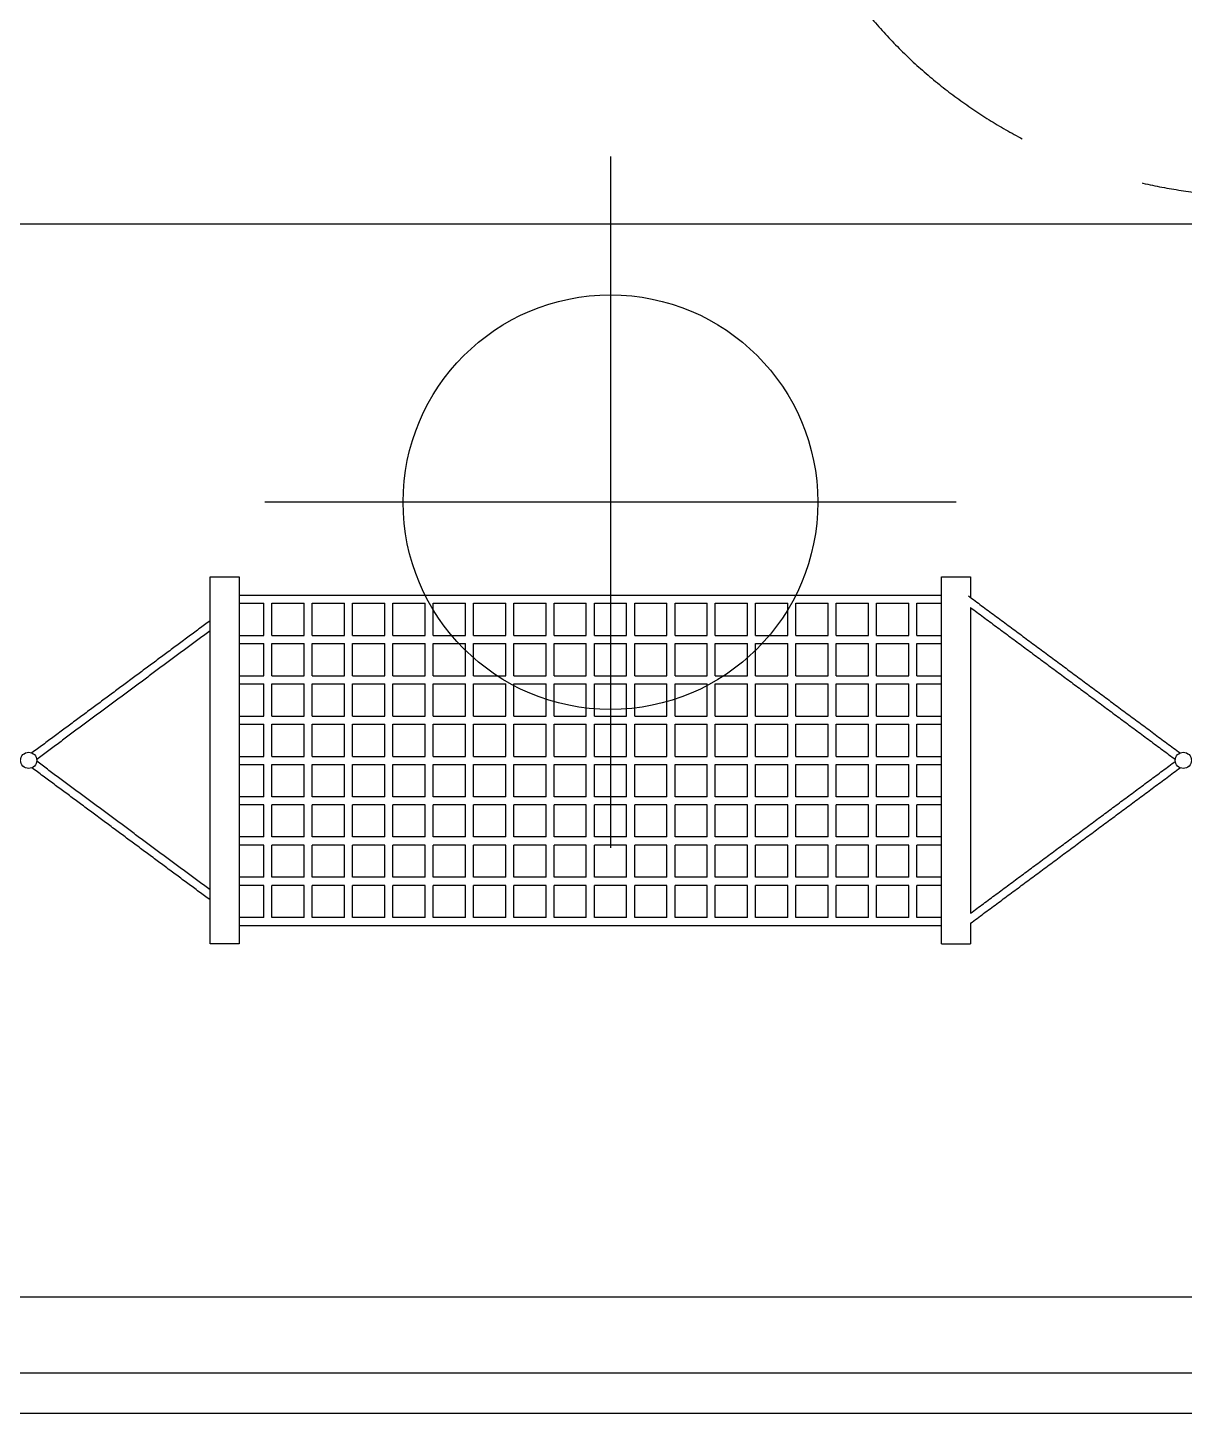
# Model space of a CAD drawing. Header units: millimetres. Extents: x 1145859089 to 1147511753, y -1047484727 to -1047247487.
# Drawn here: x 1145997256 to 1146000125, y -1047311799 to -1047308362 of the extents above; entities that cross this region are included whole.
import ezdxf
from ezdxf.xclip import XClip

# ---------------------------------------------------------------- set-up
doc = ezdxf.new("R2010")
doc.units = ezdxf.units.MM
doc.header["$LTSCALE"] = 100
doc.header["$MEASUREMENT"] = 0
doc.header["$XCLIPFRAME"] = 2
doc.linetypes.add('단지배치도$0$DASHED2', pattern=[0.375, 0.25, -0.125])
doc.linetypes.add('단지배치도$0$HIDDEN', pattern=[9.525, 6.35, -3.175])
doc.layers.get('0').update_dxf_attribs({"linetype": 'CONTINUOUS'})
doc.layers.add('XREF', color=135, linetype='CONTINUOUS')
doc.layers.add('단지배치도$0$W240910', color=135, linetype='CONTINUOUS')

# ---------------------------------------------------------------- blocks, each defined once
blk = doc.blocks.new('단지배치도$0$zw$9902')
at = {"layer": '단지배치도$0$W240910'}
for p, q in [((60560.4, 62687.5), (60560.4, 60972.9)), ((61417.7, 61830.2), (59703, 61830.2)), ((59567.3, 61644.7), (59639.4, 61644.7)), ((59567.3, 60734.7), (59567.3, 61644.7)), ((59639.4, 61644.7), (59639.4, 60734.7)), ((59639.4, 60734.7), (59567.3, 60734.7)), ((58740.3, 59670, 0), (67770.2, 59670, 0)), ((58740.3, 59670, 0), (67770.2, 59670, 0)), ((58740.3, 59570, 0), (67770.2, 59570, 0)), ((58740.3, 59570, 0), (67770.2, 59570, 0))]:
    blk.add_line(p, q, dxfattribs=at)
at = {"layer": '단지배치도$0$W240910', "linetype": '단지배치도$0$DASHED2', "ltscale": 500}
for p, q in [((58282.3, 62521), (62738.7, 62521)), ((62739.2, 59858.1), (58281.7, 59858.1))]:
    blk.add_line(p, q, dxfattribs=at)
at = {"layer": '단지배치도$0$W240910'}
for centre, radius in [((60560.4, 61830.2), 514.4), ((59117.2, 61189.7), 20), ((61981.4, 61189.7), 20)]:
    blk.add_circle(centre, radius, dxfattribs=at)
for radius in [5400, 5300]:
    blk.add_arc((62240.3, 62253.7, 0), radius, 64.1578, 180, dxfattribs=at)
at = {"layer": '단지배치도$0$W240910', "linetype": '단지배치도$0$HIDDEN'}
blk.add_arc((62160.1, 63840.1), 1250, 213.3469, 284.8944, dxfattribs=at)
at = {"layer": '단지배치도$0$W240910'}
blk.add_rational_spline([(61381.6, 61644.7), (61381.3, 61644.7), (61407.8, 61644.7), (61442.4, 61644.7), (61452.3, 61644.7)], [0.9136551363, 0.759736031442, 1, 0.707106781187, 1], degree=2, knots=[10.170825, 10.170825, 10.170825, 56.602851, 56.602851, 113.205702, 113.205702, 113.205702], dxfattribs=at)
for points in [[(61381.6, 60734.7), (61381.6, 61189.7), (61381.6, 61644.7)], [(61453.6, 61644.7), (61453.6, 61619.2), (61453.6, 61593.7)], [(59639.4, 61599.6), (60510.5, 61599.6), (61381.6, 61599.6)], [(61448.3, 61597.7), (61710.9, 61402.9), (61973.5, 61208)], [(59639.4, 61579.6), (59669.9, 61579.6), (59700.5, 61579.6)], [(59700.5, 61499.6), (59700.5, 61539.6), (59700.5, 61579.6)], [(59720.5, 61579.6), (59760.5, 61579.6), (59800.5, 61579.6)], [(59720.5, 61499.6), (59720.5, 61539.6), (59720.5, 61579.6)], [(59800.5, 61499.6), (59800.5, 61539.6), (59800.5, 61579.6)], [(59820.5, 61579.6), (59860.5, 61579.6), (59900.5, 61579.6)], [(59820.5, 61499.6), (59820.5, 61539.6), (59820.5, 61579.6)], [(59900.5, 61499.6), (59900.5, 61539.6), (59900.5, 61579.6)], [(59920.5, 61579.6), (59960.5, 61579.6), (60000.5, 61579.6)], [(59920.5, 61499.6), (59920.5, 61539.6), (59920.5, 61579.6)], [(60000.5, 61499.6), (60000.5, 61539.6), (60000.5, 61579.6)], [(60020.5, 61579.6), (60060.5, 61579.6), (60100.5, 61579.6)], [(60020.5, 61499.6), (60020.5, 61539.6), (60020.5, 61579.6)], [(60100.5, 61499.6), (60100.5, 61539.6), (60100.5, 61579.6)], [(60120.5, 61579.6), (60160.5, 61579.6), (60200.5, 61579.6)], [(60120.5, 61499.6), (60120.5, 61539.6), (60120.5, 61579.6)], [(60200.5, 61499.6), (60200.5, 61539.6), (60200.5, 61579.6)], [(60220.5, 61579.6), (60260.5, 61579.6), (60300.5, 61579.6)], [(60220.5, 61499.6), (60220.5, 61539.6), (60220.5, 61579.6)], [(60300.5, 61499.6), (60300.5, 61539.6), (60300.5, 61579.6)], [(60320.5, 61579.6), (60360.5, 61579.6), (60400.5, 61579.6)], [(60320.5, 61499.6), (60320.5, 61539.6), (60320.5, 61579.6)], [(60400.5, 61499.6), (60400.5, 61539.6), (60400.5, 61579.6)], [(60420.5, 61579.6), (60460.5, 61579.6), (60500.5, 61579.6)], [(60420.5, 61499.6), (60420.5, 61539.6), (60420.5, 61579.6)], [(60500.5, 61499.6), (60500.5, 61539.6), (60500.5, 61579.6)], [(60520.5, 61579.6), (60560.5, 61579.6), (60600.5, 61579.6)], [(60520.5, 61499.6), (60520.5, 61539.6), (60520.5, 61579.6)], [(60600.5, 61499.6), (60600.5, 61539.6), (60600.5, 61579.6)], [(60620.5, 61579.6), (60660.5, 61579.6), (60700.5, 61579.6)], [(60620.5, 61499.6), (60620.5, 61539.6), (60620.5, 61579.6)], [(60700.5, 61499.6), (60700.5, 61539.6), (60700.5, 61579.6)], [(60720.5, 61579.6), (60760.5, 61579.6), (60800.5, 61579.6)], [(60720.5, 61499.6), (60720.5, 61539.6), (60720.5, 61579.6)], [(60800.5, 61499.6), (60800.5, 61539.6), (60800.5, 61579.6)], [(60820.5, 61579.6), (60860.5, 61579.6), (60900.5, 61579.6)], [(60820.5, 61499.6), (60820.5, 61539.6), (60820.5, 61579.6)], [(60900.5, 61499.6), (60900.5, 61539.6), (60900.5, 61579.6)], [(60920.5, 61579.6), (60960.5, 61579.6), (61000.5, 61579.6)], [(60920.5, 61499.6), (60920.5, 61539.6), (60920.5, 61579.6)], [(61000.5, 61499.6), (61000.5, 61539.6), (61000.5, 61579.6)], [(61020.5, 61579.6), (61060.5, 61579.6), (61100.5, 61579.6)], [(61020.5, 61499.6), (61020.5, 61539.6), (61020.5, 61579.6)], [(61100.5, 61499.6), (61100.5, 61539.6), (61100.5, 61579.6)], [(61120.5, 61579.6), (61160.5, 61579.6), (61200.5, 61579.6)], [(61120.5, 61499.6), (61120.5, 61539.6), (61120.5, 61579.6)], [(61200.5, 61499.6), (61200.5, 61539.6), (61200.5, 61579.6)], [(61220.5, 61579.6), (61260.5, 61579.6), (61300.5, 61579.6)], [(61220.5, 61499.6), (61220.5, 61539.6), (61220.5, 61579.6)], [(61300.5, 61499.6), (61300.5, 61539.6), (61300.5, 61579.6)], [(61320.5, 61579.6), (61351, 61579.6), (61381.6, 61579.6)], [(61320.5, 61499.6), (61320.5, 61539.6), (61320.5, 61579.6)], [(61453.6, 61568.8), (61453.6, 61189.7), (61453.6, 60810.5)], [(61453.6, 61568.8), (61453.6, 61189.7), (61453.6, 60810.5)], [(61453.6, 61568.8), (61707.6, 61380.4), (61961.6, 61192)], [(59567.3, 61536.1), (59346.2, 61372.1), (59125.2, 61208)], [(59567.3, 61511.2), (59352.2, 61351.6), (59137.1, 61192)], [(59639.4, 61499.6), (59669.9, 61499.6), (59700.5, 61499.6)], [(59720.5, 61499.6), (59760.5, 61499.6), (59800.5, 61499.6)], [(59820.5, 61499.6), (59860.5, 61499.6), (59900.5, 61499.6)], [(59920.5, 61499.6), (59960.5, 61499.6), (60000.5, 61499.6)], [(60020.5, 61499.6), (60060.5, 61499.6), (60100.5, 61499.6)], [(60120.5, 61499.6), (60160.5, 61499.6), (60200.5, 61499.6)], [(60220.5, 61499.6), (60260.5, 61499.6), (60300.5, 61499.6)], [(60320.5, 61499.6), (60360.5, 61499.6), (60400.5, 61499.6)], [(60420.5, 61499.6), (60460.5, 61499.6), (60500.5, 61499.6)], [(60520.5, 61499.6), (60560.5, 61499.6), (60600.5, 61499.6)], [(60620.5, 61499.6), (60660.5, 61499.6), (60700.5, 61499.6)], [(60720.5, 61499.6), (60760.5, 61499.6), (60800.5, 61499.6)], [(60820.5, 61499.6), (60860.5, 61499.6), (60900.5, 61499.6)], [(60920.5, 61499.6), (60960.5, 61499.6), (61000.5, 61499.6)], [(61020.5, 61499.6), (61060.5, 61499.6), (61100.5, 61499.6)], [(61120.5, 61499.6), (61160.5, 61499.6), (61200.5, 61499.6)], [(61220.5, 61499.6), (61260.5, 61499.6), (61300.5, 61499.6)], [(61320.5, 61499.6), (61351, 61499.6), (61381.6, 61499.6)], [(59639.4, 61479.6), (59669.9, 61479.6), (59700.5, 61479.6)], [(59700.5, 61399.6), (59700.5, 61439.6), (59700.5, 61479.6)], [(59720.5, 61479.6), (59760.5, 61479.6), (59800.5, 61479.6)], [(59720.5, 61399.6), (59720.5, 61439.6), (59720.5, 61479.6)], [(59800.5, 61399.6), (59800.5, 61439.6), (59800.5, 61479.6)], [(59820.5, 61479.6), (59860.5, 61479.6), (59900.5, 61479.6)], [(59820.5, 61399.6), (59820.5, 61439.6), (59820.5, 61479.6)], [(59900.5, 61399.6), (59900.5, 61439.6), (59900.5, 61479.6)], [(59920.5, 61479.6), (59960.5, 61479.6), (60000.5, 61479.6)], [(59920.5, 61399.6), (59920.5, 61439.6), (59920.5, 61479.6)], [(60000.5, 61399.6), (60000.5, 61439.6), (60000.5, 61479.6)], [(60020.5, 61479.6), (60060.5, 61479.6), (60100.5, 61479.6)], [(60020.5, 61399.6), (60020.5, 61439.6), (60020.5, 61479.6)], [(60100.5, 61399.6), (60100.5, 61439.6), (60100.5, 61479.6)], [(60120.5, 61479.6), (60160.5, 61479.6), (60200.5, 61479.6)], [(60120.5, 61399.6), (60120.5, 61439.6), (60120.5, 61479.6)], [(60200.5, 61399.6), (60200.5, 61439.6), (60200.5, 61479.6)], [(60220.5, 61479.6), (60260.5, 61479.6), (60300.5, 61479.6)], [(60220.5, 61399.6), (60220.5, 61439.6), (60220.5, 61479.6)], [(60300.5, 61399.6), (60300.5, 61439.6), (60300.5, 61479.6)], [(60320.5, 61479.6), (60360.5, 61479.6), (60400.5, 61479.6)], [(60320.5, 61399.6), (60320.5, 61439.6), (60320.5, 61479.6)], [(60400.5, 61399.6), (60400.5, 61439.6), (60400.5, 61479.6)], [(60420.5, 61479.6), (60460.5, 61479.6), (60500.5, 61479.6)], [(60420.5, 61399.6), (60420.5, 61439.6), (60420.5, 61479.6)], [(60500.5, 61399.6), (60500.5, 61439.6), (60500.5, 61479.6)], [(60520.5, 61479.6), (60560.5, 61479.6), (60600.5, 61479.6)], [(60520.5, 61399.6), (60520.5, 61439.6), (60520.5, 61479.6)], [(60600.5, 61399.6), (60600.5, 61439.6), (60600.5, 61479.6)], [(60620.5, 61479.6), (60660.5, 61479.6), (60700.5, 61479.6)], [(60620.5, 61399.6), (60620.5, 61439.6), (60620.5, 61479.6)], [(60700.5, 61399.6), (60700.5, 61439.6), (60700.5, 61479.6)], [(60720.5, 61479.6), (60760.5, 61479.6), (60800.5, 61479.6)], [(60720.5, 61399.6), (60720.5, 61439.6), (60720.5, 61479.6)], [(60800.5, 61399.6), (60800.5, 61439.6), (60800.5, 61479.6)], [(60820.5, 61479.6), (60860.5, 61479.6), (60900.5, 61479.6)], [(60820.5, 61399.6), (60820.5, 61439.6), (60820.5, 61479.6)], [(60900.5, 61399.6), (60900.5, 61439.6), (60900.5, 61479.6)], [(60920.5, 61479.6), (60960.5, 61479.6), (61000.5, 61479.6)], [(60920.5, 61399.6), (60920.5, 61439.6), (60920.5, 61479.6)], [(61000.5, 61399.6), (61000.5, 61439.6), (61000.5, 61479.6)], [(61020.5, 61479.6), (61060.5, 61479.6), (61100.5, 61479.6)], [(61020.5, 61399.6), (61020.5, 61439.6), (61020.5, 61479.6)], [(61100.5, 61399.6), (61100.5, 61439.6), (61100.5, 61479.6)], [(61120.5, 61479.6), (61160.5, 61479.6), (61200.5, 61479.6)], [(61120.5, 61399.6), (61120.5, 61439.6), (61120.5, 61479.6)], [(61200.5, 61399.6), (61200.5, 61439.6), (61200.5, 61479.6)], [(61220.5, 61479.6), (61260.5, 61479.6), (61300.5, 61479.6)], [(61220.5, 61399.6), (61220.5, 61439.6), (61220.5, 61479.6)], [(61300.5, 61399.6), (61300.5, 61439.6), (61300.5, 61479.6)], [(61320.5, 61479.6), (61351, 61479.6), (61381.6, 61479.6)], [(61320.5, 61399.6), (61320.5, 61439.6), (61320.5, 61479.6)], [(59639.4, 61399.6), (59669.9, 61399.6), (59700.5, 61399.6)], [(59720.5, 61399.6), (59760.5, 61399.6), (59800.5, 61399.6)], [(59820.5, 61399.6), (59860.5, 61399.6), (59900.5, 61399.6)], [(59920.5, 61399.6), (59960.5, 61399.6), (60000.5, 61399.6)], [(60020.5, 61399.6), (60060.5, 61399.6), (60100.5, 61399.6)], [(60120.5, 61399.6), (60160.5, 61399.6), (60200.5, 61399.6)], [(60220.5, 61399.6), (60260.5, 61399.6), (60300.5, 61399.6)], [(60320.5, 61399.6), (60360.5, 61399.6), (60400.5, 61399.6)], [(60420.5, 61399.6), (60460.5, 61399.6), (60500.5, 61399.6)], [(60520.5, 61399.6), (60560.5, 61399.6), (60600.5, 61399.6)], [(60620.5, 61399.6), (60660.5, 61399.6), (60700.5, 61399.6)], [(60720.5, 61399.6), (60760.5, 61399.6), (60800.5, 61399.6)], [(60820.5, 61399.6), (60860.5, 61399.6), (60900.5, 61399.6)], [(60920.5, 61399.6), (60960.5, 61399.6), (61000.5, 61399.6)], [(61020.5, 61399.6), (61060.5, 61399.6), (61100.5, 61399.6)], [(61120.5, 61399.6), (61160.5, 61399.6), (61200.5, 61399.6)], [(61220.5, 61399.6), (61260.5, 61399.6), (61300.5, 61399.6)], [(61320.5, 61399.6), (61351, 61399.6), (61381.6, 61399.6)], [(59639.4, 61379.6), (59669.9, 61379.6), (59700.5, 61379.6)], [(59700.5, 61299.6), (59700.5, 61339.6), (59700.5, 61379.6)], [(59720.5, 61379.6), (59760.5, 61379.6), (59800.5, 61379.6)], [(59720.5, 61299.6), (59720.5, 61339.6), (59720.5, 61379.6)], [(59800.5, 61299.6), (59800.5, 61339.6), (59800.5, 61379.6)], [(59820.5, 61379.6), (59860.5, 61379.6), (59900.5, 61379.6)], [(59820.5, 61299.6), (59820.5, 61339.6), (59820.5, 61379.6)], [(59900.5, 61299.6), (59900.5, 61339.6), (59900.5, 61379.6)], [(59920.5, 61379.6), (59960.5, 61379.6), (60000.5, 61379.6)], [(59920.5, 61299.6), (59920.5, 61339.6), (59920.5, 61379.6)], [(60000.5, 61299.6), (60000.5, 61339.6), (60000.5, 61379.6)], [(60020.5, 61379.6), (60060.5, 61379.6), (60100.5, 61379.6)], [(60020.5, 61299.6), (60020.5, 61339.6), (60020.5, 61379.6)], [(60100.5, 61299.6), (60100.5, 61339.6), (60100.5, 61379.6)], [(60120.5, 61379.6), (60160.5, 61379.6), (60200.5, 61379.6)], [(60120.5, 61299.6), (60120.5, 61339.6), (60120.5, 61379.6)], [(60200.5, 61299.6), (60200.5, 61339.6), (60200.5, 61379.6)], [(60220.5, 61379.6), (60260.5, 61379.6), (60300.5, 61379.6)], [(60220.5, 61299.6), (60220.5, 61339.6), (60220.5, 61379.6)], [(60300.5, 61299.6), (60300.5, 61339.6), (60300.5, 61379.6)], [(60320.5, 61379.6), (60360.5, 61379.6), (60400.5, 61379.6)], [(60320.5, 61299.6), (60320.5, 61339.6), (60320.5, 61379.6)], [(60400.5, 61299.6), (60400.5, 61339.6), (60400.5, 61379.6)], [(60420.5, 61379.6), (60460.5, 61379.6), (60500.5, 61379.6)], [(60420.5, 61299.6), (60420.5, 61339.6), (60420.5, 61379.6)], [(60500.5, 61299.6), (60500.5, 61339.6), (60500.5, 61379.6)], [(60520.5, 61379.6), (60560.5, 61379.6), (60600.5, 61379.6)], [(60520.5, 61299.6), (60520.5, 61339.6), (60520.5, 61379.6)], [(60600.5, 61299.6), (60600.5, 61339.6), (60600.5, 61379.6)], [(60620.5, 61379.6), (60660.5, 61379.6), (60700.5, 61379.6)], [(60620.5, 61299.6), (60620.5, 61339.6), (60620.5, 61379.6)], [(60700.5, 61299.6), (60700.5, 61339.6), (60700.5, 61379.6)], [(60720.5, 61379.6), (60760.5, 61379.6), (60800.5, 61379.6)], [(60720.5, 61299.6), (60720.5, 61339.6), (60720.5, 61379.6)], [(60800.5, 61299.6), (60800.5, 61339.6), (60800.5, 61379.6)], [(60820.5, 61379.6), (60860.5, 61379.6), (60900.5, 61379.6)], [(60820.5, 61299.6), (60820.5, 61339.6), (60820.5, 61379.6)], [(60900.5, 61299.6), (60900.5, 61339.6), (60900.5, 61379.6)], [(60920.5, 61379.6), (60960.5, 61379.6), (61000.5, 61379.6)], [(60920.5, 61299.6), (60920.5, 61339.6), (60920.5, 61379.6)], [(61000.5, 61299.6), (61000.5, 61339.6), (61000.5, 61379.6)], [(61020.5, 61379.6), (61060.5, 61379.6), (61100.5, 61379.6)], [(61020.5, 61299.6), (61020.5, 61339.6), (61020.5, 61379.6)], [(61100.5, 61299.6), (61100.5, 61339.6), (61100.5, 61379.6)], [(61120.5, 61379.6), (61160.5, 61379.6), (61200.5, 61379.6)], [(61120.5, 61299.6), (61120.5, 61339.6), (61120.5, 61379.6)], [(61200.5, 61299.6), (61200.5, 61339.6), (61200.5, 61379.6)], [(61220.5, 61379.6), (61260.5, 61379.6), (61300.5, 61379.6)], [(61220.5, 61299.6), (61220.5, 61339.6), (61220.5, 61379.6)], [(61300.5, 61299.6), (61300.5, 61339.6), (61300.5, 61379.6)], [(61320.5, 61379.6), (61351, 61379.6), (61381.6, 61379.6)], [(61320.5, 61299.6), (61320.5, 61339.6), (61320.5, 61379.6)], [(59639.4, 61299.6), (59669.9, 61299.6), (59700.5, 61299.6)], [(59720.5, 61299.6), (59760.5, 61299.6), (59800.5, 61299.6)], [(59820.5, 61299.6), (59860.5, 61299.6), (59900.5, 61299.6)], [(59920.5, 61299.6), (59960.5, 61299.6), (60000.5, 61299.6)], [(60020.5, 61299.6), (60060.5, 61299.6), (60100.5, 61299.6)], [(60120.5, 61299.6), (60160.5, 61299.6), (60200.5, 61299.6)], [(60220.5, 61299.6), (60260.5, 61299.6), (60300.5, 61299.6)], [(60320.5, 61299.6), (60360.5, 61299.6), (60400.5, 61299.6)], [(60420.5, 61299.6), (60460.5, 61299.6), (60500.5, 61299.6)], [(60520.5, 61299.6), (60560.5, 61299.6), (60600.5, 61299.6)], [(60620.5, 61299.6), (60660.5, 61299.6), (60700.5, 61299.6)], [(60720.5, 61299.6), (60760.5, 61299.6), (60800.5, 61299.6)], [(60820.5, 61299.6), (60860.5, 61299.6), (60900.5, 61299.6)], [(60920.5, 61299.6), (60960.5, 61299.6), (61000.5, 61299.6)], [(61020.5, 61299.6), (61060.5, 61299.6), (61100.5, 61299.6)], [(61120.5, 61299.6), (61160.5, 61299.6), (61200.5, 61299.6)], [(61220.5, 61299.6), (61260.5, 61299.6), (61300.5, 61299.6)], [(61320.5, 61299.6), (61351, 61299.6), (61381.6, 61299.6)], [(59639.4, 61279.6), (59669.9, 61279.6), (59700.5, 61279.6)], [(59700.5, 61199.6), (59700.5, 61239.6), (59700.5, 61279.6)], [(59720.5, 61279.6), (59760.5, 61279.6), (59800.5, 61279.6)], [(59720.5, 61199.6), (59720.5, 61239.6), (59720.5, 61279.6)], [(59800.5, 61199.6), (59800.5, 61239.6), (59800.5, 61279.6)], [(59820.5, 61279.6), (59860.5, 61279.6), (59900.5, 61279.6)], [(59820.5, 61199.6), (59820.5, 61239.6), (59820.5, 61279.6)], [(59900.5, 61199.6), (59900.5, 61239.6), (59900.5, 61279.6)], [(59920.5, 61279.6), (59960.5, 61279.6), (60000.5, 61279.6)], [(59920.5, 61199.6), (59920.5, 61239.6), (59920.5, 61279.6)], [(60000.5, 61199.6), (60000.5, 61239.6), (60000.5, 61279.6)], [(60020.5, 61279.6), (60060.5, 61279.6), (60100.5, 61279.6)], [(60020.5, 61199.6), (60020.5, 61239.6), (60020.5, 61279.6)], [(60100.5, 61199.6), (60100.5, 61239.6), (60100.5, 61279.6)], [(60120.5, 61279.6), (60160.5, 61279.6), (60200.5, 61279.6)], [(60120.5, 61199.6), (60120.5, 61239.6), (60120.5, 61279.6)], [(60200.5, 61199.6), (60200.5, 61239.6), (60200.5, 61279.6)], [(60220.5, 61279.6), (60260.5, 61279.6), (60300.5, 61279.6)], [(60220.5, 61199.6), (60220.5, 61239.6), (60220.5, 61279.6)], [(60300.5, 61199.6), (60300.5, 61239.6), (60300.5, 61279.6)], [(60320.5, 61279.6), (60360.5, 61279.6), (60400.5, 61279.6)], [(60320.5, 61199.6), (60320.5, 61239.6), (60320.5, 61279.6)], [(60400.5, 61199.6), (60400.5, 61239.6), (60400.5, 61279.6)], [(60420.5, 61279.6), (60460.5, 61279.6), (60500.5, 61279.6)], [(60420.5, 61199.6), (60420.5, 61239.6), (60420.5, 61279.6)], [(60500.5, 61199.6), (60500.5, 61239.6), (60500.5, 61279.6)], [(60520.5, 61279.6), (60560.5, 61279.6), (60600.5, 61279.6)], [(60520.5, 61199.6), (60520.5, 61239.6), (60520.5, 61279.6)], [(60600.5, 61199.6), (60600.5, 61239.6), (60600.5, 61279.6)], [(60620.5, 61279.6), (60660.5, 61279.6), (60700.5, 61279.6)], [(60620.5, 61199.6), (60620.5, 61239.6), (60620.5, 61279.6)], [(60700.5, 61199.6), (60700.5, 61239.6), (60700.5, 61279.6)], [(60720.5, 61279.6), (60760.5, 61279.6), (60800.5, 61279.6)], [(60720.5, 61199.6), (60720.5, 61239.6), (60720.5, 61279.6)], [(60800.5, 61199.6), (60800.5, 61239.6), (60800.5, 61279.6)], [(60820.5, 61279.6), (60860.5, 61279.6), (60900.5, 61279.6)], [(60820.5, 61199.6), (60820.5, 61239.6), (60820.5, 61279.6)], [(60900.5, 61199.6), (60900.5, 61239.6), (60900.5, 61279.6)], [(60920.5, 61279.6), (60960.5, 61279.6), (61000.5, 61279.6)], [(60920.5, 61199.6), (60920.5, 61239.6), (60920.5, 61279.6)], [(61000.5, 61199.6), (61000.5, 61239.6), (61000.5, 61279.6)], [(61020.5, 61279.6), (61060.5, 61279.6), (61100.5, 61279.6)], [(61020.5, 61199.6), (61020.5, 61239.6), (61020.5, 61279.6)], [(61100.5, 61199.6), (61100.5, 61239.6), (61100.5, 61279.6)], [(61120.5, 61279.6), (61160.5, 61279.6), (61200.5, 61279.6)], [(61120.5, 61199.6), (61120.5, 61239.6), (61120.5, 61279.6)], [(61200.5, 61199.6), (61200.5, 61239.6), (61200.5, 61279.6)], [(61220.5, 61279.6), (61260.5, 61279.6), (61300.5, 61279.6)], [(61220.5, 61199.6), (61220.5, 61239.6), (61220.5, 61279.6)], [(61300.5, 61199.6), (61300.5, 61239.6), (61300.5, 61279.6)], [(61320.5, 61279.6), (61351, 61279.6), (61381.6, 61279.6)], [(61320.5, 61199.6), (61320.5, 61239.6), (61320.5, 61279.6)], [(59567.3, 60868.2), (59352.2, 61027.8), (59137.1, 61187.4)], [(59639.4, 61199.6), (59669.9, 61199.6), (59700.5, 61199.6)], [(59720.5, 61199.6), (59760.5, 61199.6), (59800.5, 61199.6)], [(59820.5, 61199.6), (59860.5, 61199.6), (59900.5, 61199.6)], [(59920.5, 61199.6), (59960.5, 61199.6), (60000.5, 61199.6)], [(60020.5, 61199.6), (60060.5, 61199.6), (60100.5, 61199.6)], [(60120.5, 61199.6), (60160.5, 61199.6), (60200.5, 61199.6)], [(60220.5, 61199.6), (60260.5, 61199.6), (60300.5, 61199.6)], [(60320.5, 61199.6), (60360.5, 61199.6), (60400.5, 61199.6)], [(60420.5, 61199.6), (60460.5, 61199.6), (60500.5, 61199.6)], [(60520.5, 61199.6), (60560.5, 61199.6), (60600.5, 61199.6)], [(60620.5, 61199.6), (60660.5, 61199.6), (60700.5, 61199.6)], [(60720.5, 61199.6), (60760.5, 61199.6), (60800.5, 61199.6)], [(60820.5, 61199.6), (60860.5, 61199.6), (60900.5, 61199.6)], [(60920.5, 61199.6), (60960.5, 61199.6), (61000.5, 61199.6)], [(61020.5, 61199.6), (61060.5, 61199.6), (61100.5, 61199.6)], [(61120.5, 61199.6), (61160.5, 61199.6), (61200.5, 61199.6)], [(61220.5, 61199.6), (61260.5, 61199.6), (61300.5, 61199.6)], [(61320.5, 61199.6), (61351, 61199.6), (61381.6, 61199.6)], [(61453.6, 60810.5), (61707.6, 60998.9), (61961.6, 61187.4)], [(59567.3, 60843.3), (59346.2, 61007.3), (59125.2, 61171.3)], [(59639.4, 61179.6), (59669.9, 61179.6), (59700.5, 61179.6)], [(59700.5, 61099.6), (59700.5, 61139.6), (59700.5, 61179.6)], [(59720.5, 61179.6), (59760.5, 61179.6), (59800.5, 61179.6)], [(59720.5, 61099.6), (59720.5, 61139.6), (59720.5, 61179.6)], [(59800.5, 61099.6), (59800.5, 61139.6), (59800.5, 61179.6)], [(59820.5, 61179.6), (59860.5, 61179.6), (59900.5, 61179.6)], [(59820.5, 61099.6), (59820.5, 61139.6), (59820.5, 61179.6)], [(59900.5, 61099.6), (59900.5, 61139.6), (59900.5, 61179.6)], [(59920.5, 61179.6), (59960.5, 61179.6), (60000.5, 61179.6)], [(59920.5, 61099.6), (59920.5, 61139.6), (59920.5, 61179.6)], [(60000.5, 61099.6), (60000.5, 61139.6), (60000.5, 61179.6)], [(60020.5, 61179.6), (60060.5, 61179.6), (60100.5, 61179.6)], [(60020.5, 61099.6), (60020.5, 61139.6), (60020.5, 61179.6)], [(60100.5, 61099.6), (60100.5, 61139.6), (60100.5, 61179.6)], [(60120.5, 61179.6), (60160.5, 61179.6), (60200.5, 61179.6)], [(60120.5, 61099.6), (60120.5, 61139.6), (60120.5, 61179.6)], [(60200.5, 61099.6), (60200.5, 61139.6), (60200.5, 61179.6)], [(60220.5, 61179.6), (60260.5, 61179.6), (60300.5, 61179.6)], [(60220.5, 61099.6), (60220.5, 61139.6), (60220.5, 61179.6)], [(60300.5, 61099.6), (60300.5, 61139.6), (60300.5, 61179.6)], [(60320.5, 61179.6), (60360.5, 61179.6), (60400.5, 61179.6)], [(60320.5, 61099.6), (60320.5, 61139.6), (60320.5, 61179.6)], [(60400.5, 61099.6), (60400.5, 61139.6), (60400.5, 61179.6)], [(60420.5, 61179.6), (60460.5, 61179.6), (60500.5, 61179.6)], [(60420.5, 61099.6), (60420.5, 61139.6), (60420.5, 61179.6)], [(60500.5, 61099.6), (60500.5, 61139.6), (60500.5, 61179.6)], [(60520.5, 61179.6), (60560.5, 61179.6), (60600.5, 61179.6)], [(60520.5, 61099.6), (60520.5, 61139.6), (60520.5, 61179.6)], [(60600.5, 61099.6), (60600.5, 61139.6), (60600.5, 61179.6)], [(60620.5, 61179.6), (60660.5, 61179.6), (60700.5, 61179.6)], [(60620.5, 61099.6), (60620.5, 61139.6), (60620.5, 61179.6)], [(60700.5, 61099.6), (60700.5, 61139.6), (60700.5, 61179.6)], [(60720.5, 61179.6), (60760.5, 61179.6), (60800.5, 61179.6)], [(60720.5, 61099.6), (60720.5, 61139.6), (60720.5, 61179.6)], [(60800.5, 61099.6), (60800.5, 61139.6), (60800.5, 61179.6)], [(60820.5, 61179.6), (60860.5, 61179.6), (60900.5, 61179.6)], [(60820.5, 61099.6), (60820.5, 61139.6), (60820.5, 61179.6)], [(60900.5, 61099.6), (60900.5, 61139.6), (60900.5, 61179.6)], [(60920.5, 61179.6), (60960.5, 61179.6), (61000.5, 61179.6)], [(60920.5, 61099.6), (60920.5, 61139.6), (60920.5, 61179.6)], [(61000.5, 61099.6), (61000.5, 61139.6), (61000.5, 61179.6)], [(61020.5, 61179.6), (61060.5, 61179.6), (61100.5, 61179.6)], [(61020.5, 61099.6), (61020.5, 61139.6), (61020.5, 61179.6)], [(61100.5, 61099.6), (61100.5, 61139.6), (61100.5, 61179.6)], [(61120.5, 61179.6), (61160.5, 61179.6), (61200.5, 61179.6)], [(61120.5, 61099.6), (61120.5, 61139.6), (61120.5, 61179.6)], [(61200.5, 61099.6), (61200.5, 61139.6), (61200.5, 61179.6)], [(61220.5, 61179.6), (61260.5, 61179.6), (61300.5, 61179.6)], [(61220.5, 61099.6), (61220.5, 61139.6), (61220.5, 61179.6)], [(61300.5, 61099.6), (61300.5, 61139.6), (61300.5, 61179.6)], [(61320.5, 61179.6), (61351, 61179.6), (61381.6, 61179.6)], [(61320.5, 61099.6), (61320.5, 61139.6), (61320.5, 61179.6)], [(61453.6, 60785.6), (61713.6, 60978.5), (61973.5, 61171.3)], [(59700.5, 61099.6), (59669.9, 61099.6), (59639.4, 61099.6)], [(59700.5, 61079.6), (59669.9, 61079.6), (59639.4, 61079.6)], [(59700.5, 60999.6), (59700.5, 61039.6), (59700.5, 61079.6)], [(59800.5, 61099.6), (59760.5, 61099.6), (59720.5, 61099.6)], [(59800.5, 61079.6), (59760.5, 61079.6), (59720.5, 61079.6)], [(59720.5, 60999.6), (59720.5, 61039.6), (59720.5, 61079.6)], [(59800.5, 60999.6), (59800.5, 61039.6), (59800.5, 61079.6)], [(59900.5, 61099.6), (59860.5, 61099.6), (59820.5, 61099.6)], [(59900.5, 61079.6), (59860.5, 61079.6), (59820.5, 61079.6)], [(59820.5, 60999.6), (59820.5, 61039.6), (59820.5, 61079.6)], [(59900.5, 60999.6), (59900.5, 61039.6), (59900.5, 61079.6)], [(60000.5, 61099.6), (59960.5, 61099.6), (59920.5, 61099.6)], [(60000.5, 61079.6), (59960.5, 61079.6), (59920.5, 61079.6)], [(59920.5, 60999.6), (59920.5, 61039.6), (59920.5, 61079.6)], [(60000.5, 60999.6), (60000.5, 61039.6), (60000.5, 61079.6)], [(60100.5, 61099.6), (60060.5, 61099.6), (60020.5, 61099.6)], [(60100.5, 61079.6), (60060.5, 61079.6), (60020.5, 61079.6)], [(60020.5, 60999.6), (60020.5, 61039.6), (60020.5, 61079.6)], [(60100.5, 60999.6), (60100.5, 61039.6), (60100.5, 61079.6)], [(60200.5, 61099.6), (60160.5, 61099.6), (60120.5, 61099.6)], [(60200.5, 61079.6), (60160.5, 61079.6), (60120.5, 61079.6)], [(60120.5, 60999.6), (60120.5, 61039.6), (60120.5, 61079.6)], [(60200.5, 60999.6), (60200.5, 61039.6), (60200.5, 61079.6)], [(60300.5, 61099.6), (60260.5, 61099.6), (60220.5, 61099.6)], [(60300.5, 61079.6), (60260.5, 61079.6), (60220.5, 61079.6)], [(60220.5, 60999.6), (60220.5, 61039.6), (60220.5, 61079.6)], [(60300.5, 60999.6), (60300.5, 61039.6), (60300.5, 61079.6)], [(60400.5, 61099.6), (60360.5, 61099.6), (60320.5, 61099.6)], [(60400.5, 61079.6), (60360.5, 61079.6), (60320.5, 61079.6)], [(60320.5, 60999.6), (60320.5, 61039.6), (60320.5, 61079.6)], [(60400.5, 60999.6), (60400.5, 61039.6), (60400.5, 61079.6)], [(60500.5, 61099.6), (60460.5, 61099.6), (60420.5, 61099.6)], [(60500.5, 61079.6), (60460.5, 61079.6), (60420.5, 61079.6)], [(60420.5, 60999.6), (60420.5, 61039.6), (60420.5, 61079.6)], [(60500.5, 60999.6), (60500.5, 61039.6), (60500.5, 61079.6)], [(60600.5, 61099.6), (60560.5, 61099.6), (60520.5, 61099.6)], [(60600.5, 61079.6), (60560.5, 61079.6), (60520.5, 61079.6)], [(60520.5, 60999.6), (60520.5, 61039.6), (60520.5, 61079.6)], [(60600.5, 60999.6), (60600.5, 61039.6), (60600.5, 61079.6)], [(60700.5, 61099.6), (60660.5, 61099.6), (60620.5, 61099.6)], [(60700.5, 61079.6), (60660.5, 61079.6), (60620.5, 61079.6)], [(60620.5, 60999.6), (60620.5, 61039.6), (60620.5, 61079.6)], [(60700.5, 60999.6), (60700.5, 61039.6), (60700.5, 61079.6)], [(60800.5, 61099.6), (60760.5, 61099.6), (60720.5, 61099.6)], [(60800.5, 61079.6), (60760.5, 61079.6), (60720.5, 61079.6)], [(60720.5, 60999.6), (60720.5, 61039.6), (60720.5, 61079.6)], [(60800.5, 60999.6), (60800.5, 61039.6), (60800.5, 61079.6)], [(60900.5, 61099.6), (60860.5, 61099.6), (60820.5, 61099.6)], [(60900.5, 61079.6), (60860.5, 61079.6), (60820.5, 61079.6)], [(60820.5, 60999.6), (60820.5, 61039.6), (60820.5, 61079.6)], [(60900.5, 60999.6), (60900.5, 61039.6), (60900.5, 61079.6)], [(61000.5, 61099.6), (60960.5, 61099.6), (60920.5, 61099.6)], [(61000.5, 61079.6), (60960.5, 61079.6), (60920.5, 61079.6)], [(60920.5, 60999.6), (60920.5, 61039.6), (60920.5, 61079.6)], [(61000.5, 60999.6), (61000.5, 61039.6), (61000.5, 61079.6)], [(61100.5, 61099.6), (61060.5, 61099.6), (61020.5, 61099.6)], [(61100.5, 61079.6), (61060.5, 61079.6), (61020.5, 61079.6)], [(61020.5, 60999.6), (61020.5, 61039.6), (61020.5, 61079.6)], [(61100.5, 60999.6), (61100.5, 61039.6), (61100.5, 61079.6)], [(61200.5, 61099.6), (61160.5, 61099.6), (61120.5, 61099.6)], [(61200.5, 61079.6), (61160.5, 61079.6), (61120.5, 61079.6)], [(61120.5, 60999.6), (61120.5, 61039.6), (61120.5, 61079.6)], [(61200.5, 60999.6), (61200.5, 61039.6), (61200.5, 61079.6)], [(61300.5, 61099.6), (61260.5, 61099.6), (61220.5, 61099.6)], [(61300.5, 61079.6), (61260.5, 61079.6), (61220.5, 61079.6)], [(61220.5, 60999.6), (61220.5, 61039.6), (61220.5, 61079.6)], [(61300.5, 60999.6), (61300.5, 61039.6), (61300.5, 61079.6)], [(61381.6, 61099.6), (61351, 61099.6), (61320.5, 61099.6)], [(61381.6, 61079.6), (61351, 61079.6), (61320.5, 61079.6)], [(61320.5, 60999.6), (61320.5, 61039.6), (61320.5, 61079.6)], [(59700.5, 60999.6), (59669.9, 60999.6), (59639.4, 60999.6)], [(59700.5, 60979.6), (59669.9, 60979.6), (59639.4, 60979.6)], [(59700.5, 60899.6), (59700.5, 60939.6), (59700.5, 60979.6)], [(59800.5, 60999.6), (59760.5, 60999.6), (59720.5, 60999.6)], [(59800.5, 60979.6), (59760.5, 60979.6), (59720.5, 60979.6)], [(59720.5, 60899.6), (59720.5, 60939.6), (59720.5, 60979.6)], [(59800.5, 60899.6), (59800.5, 60939.6), (59800.5, 60979.6)], [(59900.5, 60999.6), (59860.5, 60999.6), (59820.5, 60999.6)], [(59900.5, 60979.6), (59860.5, 60979.6), (59820.5, 60979.6)], [(59820.5, 60899.6), (59820.5, 60939.6), (59820.5, 60979.6)], [(59900.5, 60899.6), (59900.5, 60939.6), (59900.5, 60979.6)], [(60000.5, 60999.6), (59960.5, 60999.6), (59920.5, 60999.6)], [(60000.5, 60979.6), (59960.5, 60979.6), (59920.5, 60979.6)], [(59920.5, 60899.6), (59920.5, 60939.6), (59920.5, 60979.6)], [(60000.5, 60899.6), (60000.5, 60939.6), (60000.5, 60979.6)], [(60100.5, 60999.6), (60060.5, 60999.6), (60020.5, 60999.6)], [(60100.5, 60979.6), (60060.5, 60979.6), (60020.5, 60979.6)], [(60020.5, 60899.6), (60020.5, 60939.6), (60020.5, 60979.6)], [(60100.5, 60899.6), (60100.5, 60939.6), (60100.5, 60979.6)], [(60200.5, 60999.6), (60160.5, 60999.6), (60120.5, 60999.6)], [(60200.5, 60979.6), (60160.5, 60979.6), (60120.5, 60979.6)], [(60120.5, 60899.6), (60120.5, 60939.6), (60120.5, 60979.6)], [(60200.5, 60899.6), (60200.5, 60939.6), (60200.5, 60979.6)], [(60300.5, 60999.6), (60260.5, 60999.6), (60220.5, 60999.6)], [(60300.5, 60979.6), (60260.5, 60979.6), (60220.5, 60979.6)], [(60220.5, 60899.6), (60220.5, 60939.6), (60220.5, 60979.6)], [(60300.5, 60899.6), (60300.5, 60939.6), (60300.5, 60979.6)], [(60400.5, 60999.6), (60360.5, 60999.6), (60320.5, 60999.6)], [(60400.5, 60979.6), (60360.5, 60979.6), (60320.5, 60979.6)], [(60320.5, 60899.6), (60320.5, 60939.6), (60320.5, 60979.6)], [(60400.5, 60899.6), (60400.5, 60939.6), (60400.5, 60979.6)], [(60500.5, 60999.6), (60460.5, 60999.6), (60420.5, 60999.6)], [(60500.5, 60979.6), (60460.5, 60979.6), (60420.5, 60979.6)], [(60420.5, 60899.6), (60420.5, 60939.6), (60420.5, 60979.6)], [(60500.5, 60899.6), (60500.5, 60939.6), (60500.5, 60979.6)], [(60600.5, 60999.6), (60560.5, 60999.6), (60520.5, 60999.6)], [(60600.5, 60979.6), (60560.5, 60979.6), (60520.5, 60979.6)], [(60520.5, 60899.6), (60520.5, 60939.6), (60520.5, 60979.6)], [(60600.5, 60899.6), (60600.5, 60939.6), (60600.5, 60979.6)], [(60700.5, 60999.6), (60660.5, 60999.6), (60620.5, 60999.6)], [(60700.5, 60979.6), (60660.5, 60979.6), (60620.5, 60979.6)], [(60620.5, 60899.6), (60620.5, 60939.6), (60620.5, 60979.6)], [(60700.5, 60899.6), (60700.5, 60939.6), (60700.5, 60979.6)], [(60800.5, 60999.6), (60760.5, 60999.6), (60720.5, 60999.6)], [(60800.5, 60979.6), (60760.5, 60979.6), (60720.5, 60979.6)], [(60720.5, 60899.6), (60720.5, 60939.6), (60720.5, 60979.6)], [(60800.5, 60899.6), (60800.5, 60939.6), (60800.5, 60979.6)], [(60900.5, 60999.6), (60860.5, 60999.6), (60820.5, 60999.6)], [(60900.5, 60979.6), (60860.5, 60979.6), (60820.5, 60979.6)], [(60820.5, 60899.6), (60820.5, 60939.6), (60820.5, 60979.6)], [(60900.5, 60899.6), (60900.5, 60939.6), (60900.5, 60979.6)], [(61000.5, 60999.6), (60960.5, 60999.6), (60920.5, 60999.6)], [(61000.5, 60979.6), (60960.5, 60979.6), (60920.5, 60979.6)], [(60920.5, 60899.6), (60920.5, 60939.6), (60920.5, 60979.6)], [(61000.5, 60899.6), (61000.5, 60939.6), (61000.5, 60979.6)], [(61100.5, 60999.6), (61060.5, 60999.6), (61020.5, 60999.6)], [(61100.5, 60979.6), (61060.5, 60979.6), (61020.5, 60979.6)], [(61020.5, 60899.6), (61020.5, 60939.6), (61020.5, 60979.6)], [(61100.5, 60899.6), (61100.5, 60939.6), (61100.5, 60979.6)], [(61200.5, 60999.6), (61160.5, 60999.6), (61120.5, 60999.6)], [(61200.5, 60979.6), (61160.5, 60979.6), (61120.5, 60979.6)], [(61120.5, 60899.6), (61120.5, 60939.6), (61120.5, 60979.6)], [(61200.5, 60899.6), (61200.5, 60939.6), (61200.5, 60979.6)], [(61300.5, 60999.6), (61260.5, 60999.6), (61220.5, 60999.6)], [(61300.5, 60979.6), (61260.5, 60979.6), (61220.5, 60979.6)], [(61220.5, 60899.6), (61220.5, 60939.6), (61220.5, 60979.6)], [(61300.5, 60899.6), (61300.5, 60939.6), (61300.5, 60979.6)], [(61381.6, 60999.6), (61351, 60999.6), (61320.5, 60999.6)], [(61381.6, 60979.6), (61351, 60979.6), (61320.5, 60979.6)], [(61320.5, 60899.6), (61320.5, 60939.6), (61320.5, 60979.6)], [(59700.5, 60899.6), (59669.9, 60899.6), (59639.4, 60899.6)], [(59700.5, 60879.6), (59669.9, 60879.6), (59639.4, 60879.6)], [(59700.5, 60799.6), (59700.5, 60839.6), (59700.5, 60879.6)], [(59800.5, 60899.6), (59760.5, 60899.6), (59720.5, 60899.6)], [(59800.5, 60879.6), (59760.5, 60879.6), (59720.5, 60879.6)], [(59720.5, 60799.6), (59720.5, 60839.6), (59720.5, 60879.6)], [(59800.5, 60799.6), (59800.5, 60839.6), (59800.5, 60879.6)], [(59900.5, 60899.6), (59860.5, 60899.6), (59820.5, 60899.6)], [(59900.5, 60879.6), (59860.5, 60879.6), (59820.5, 60879.6)], [(59820.5, 60799.6), (59820.5, 60839.6), (59820.5, 60879.6)], [(59900.5, 60799.6), (59900.5, 60839.6), (59900.5, 60879.6)], [(60000.5, 60899.6), (59960.5, 60899.6), (59920.5, 60899.6)], [(60000.5, 60879.6), (59960.5, 60879.6), (59920.5, 60879.6)], [(59920.5, 60799.6), (59920.5, 60839.6), (59920.5, 60879.6)], [(60000.5, 60799.6), (60000.5, 60839.6), (60000.5, 60879.6)], [(60100.5, 60899.6), (60060.5, 60899.6), (60020.5, 60899.6)], [(60100.5, 60879.6), (60060.5, 60879.6), (60020.5, 60879.6)], [(60020.5, 60799.6), (60020.5, 60839.6), (60020.5, 60879.6)], [(60100.5, 60799.6), (60100.5, 60839.6), (60100.5, 60879.6)], [(60200.5, 60899.6), (60160.5, 60899.6), (60120.5, 60899.6)], [(60200.5, 60879.6), (60160.5, 60879.6), (60120.5, 60879.6)], [(60120.5, 60799.6), (60120.5, 60839.6), (60120.5, 60879.6)], [(60200.5, 60799.6), (60200.5, 60839.6), (60200.5, 60879.6)], [(60300.5, 60899.6), (60260.5, 60899.6), (60220.5, 60899.6)], [(60300.5, 60879.6), (60260.5, 60879.6), (60220.5, 60879.6)], [(60220.5, 60799.6), (60220.5, 60839.6), (60220.5, 60879.6)], [(60300.5, 60799.6), (60300.5, 60839.6), (60300.5, 60879.6)], [(60400.5, 60899.6), (60360.5, 60899.6), (60320.5, 60899.6)], [(60400.5, 60879.6), (60360.5, 60879.6), (60320.5, 60879.6)], [(60320.5, 60799.6), (60320.5, 60839.6), (60320.5, 60879.6)], [(60400.5, 60799.6), (60400.5, 60839.6), (60400.5, 60879.6)], [(60500.5, 60899.6), (60460.5, 60899.6), (60420.5, 60899.6)], [(60500.5, 60879.6), (60460.5, 60879.6), (60420.5, 60879.6)], [(60420.5, 60799.6), (60420.5, 60839.6), (60420.5, 60879.6)], [(60500.5, 60799.6), (60500.5, 60839.6), (60500.5, 60879.6)], [(60600.5, 60899.6), (60560.5, 60899.6), (60520.5, 60899.6)], [(60600.5, 60879.6), (60560.5, 60879.6), (60520.5, 60879.6)], [(60520.5, 60799.6), (60520.5, 60839.6), (60520.5, 60879.6)], [(60600.5, 60799.6), (60600.5, 60839.6), (60600.5, 60879.6)], [(60700.5, 60899.6), (60660.5, 60899.6), (60620.5, 60899.6)], [(60700.5, 60879.6), (60660.5, 60879.6), (60620.5, 60879.6)], [(60620.5, 60799.6), (60620.5, 60839.6), (60620.5, 60879.6)], [(60700.5, 60799.6), (60700.5, 60839.6), (60700.5, 60879.6)], [(60800.5, 60899.6), (60760.5, 60899.6), (60720.5, 60899.6)], [(60800.5, 60879.6), (60760.5, 60879.6), (60720.5, 60879.6)], [(60720.5, 60799.6), (60720.5, 60839.6), (60720.5, 60879.6)], [(60800.5, 60799.6), (60800.5, 60839.6), (60800.5, 60879.6)], [(60900.5, 60899.6), (60860.5, 60899.6), (60820.5, 60899.6)], [(60900.5, 60879.6), (60860.5, 60879.6), (60820.5, 60879.6)], [(60820.5, 60799.6), (60820.5, 60839.6), (60820.5, 60879.6)], [(60900.5, 60799.6), (60900.5, 60839.6), (60900.5, 60879.6)], [(61000.5, 60899.6), (60960.5, 60899.6), (60920.5, 60899.6)], [(61000.5, 60879.6), (60960.5, 60879.6), (60920.5, 60879.6)], [(60920.5, 60799.6), (60920.5, 60839.6), (60920.5, 60879.6)], [(61000.5, 60799.6), (61000.5, 60839.6), (61000.5, 60879.6)], [(61100.5, 60899.6), (61060.5, 60899.6), (61020.5, 60899.6)], [(61100.5, 60879.6), (61060.5, 60879.6), (61020.5, 60879.6)], [(61020.5, 60799.6), (61020.5, 60839.6), (61020.5, 60879.6)], [(61100.5, 60799.6), (61100.5, 60839.6), (61100.5, 60879.6)], [(61200.5, 60899.6), (61160.5, 60899.6), (61120.5, 60899.6)], [(61200.5, 60879.6), (61160.5, 60879.6), (61120.5, 60879.6)], [(61120.5, 60799.6), (61120.5, 60839.6), (61120.5, 60879.6)], [(61200.5, 60799.6), (61200.5, 60839.6), (61200.5, 60879.6)], [(61300.5, 60899.6), (61260.5, 60899.6), (61220.5, 60899.6)], [(61300.5, 60879.6), (61260.5, 60879.6), (61220.5, 60879.6)], [(61220.5, 60799.6), (61220.5, 60839.6), (61220.5, 60879.6)], [(61300.5, 60799.6), (61300.5, 60839.6), (61300.5, 60879.6)], [(61381.6, 60899.6), (61351, 60899.6), (61320.5, 60899.6)], [(61381.6, 60879.6), (61351, 60879.6), (61320.5, 60879.6)], [(61320.5, 60799.6), (61320.5, 60839.6), (61320.5, 60879.6)], [(59700.5, 60799.6), (59669.9, 60799.6), (59639.4, 60799.6)], [(61381.6, 60779.6), (60510.5, 60779.6), (59639.4, 60779.6)], [(59800.5, 60799.6), (59760.5, 60799.6), (59720.5, 60799.6)], [(59900.5, 60799.6), (59860.5, 60799.6), (59820.5, 60799.6)], [(60000.5, 60799.6), (59960.5, 60799.6), (59920.5, 60799.6)], [(60100.5, 60799.6), (60060.5, 60799.6), (60020.5, 60799.6)], [(60200.5, 60799.6), (60160.5, 60799.6), (60120.5, 60799.6)], [(60300.5, 60799.6), (60260.5, 60799.6), (60220.5, 60799.6)], [(60400.5, 60799.6), (60360.5, 60799.6), (60320.5, 60799.6)], [(60500.5, 60799.6), (60460.5, 60799.6), (60420.5, 60799.6)], [(60600.5, 60799.6), (60560.5, 60799.6), (60520.5, 60799.6)], [(60700.5, 60799.6), (60660.5, 60799.6), (60620.5, 60799.6)], [(60800.5, 60799.6), (60760.5, 60799.6), (60720.5, 60799.6)], [(60900.5, 60799.6), (60860.5, 60799.6), (60820.5, 60799.6)], [(61000.5, 60799.6), (60960.5, 60799.6), (60920.5, 60799.6)], [(61100.5, 60799.6), (61060.5, 60799.6), (61020.5, 60799.6)], [(61200.5, 60799.6), (61160.5, 60799.6), (61120.5, 60799.6)], [(61300.5, 60799.6), (61260.5, 60799.6), (61220.5, 60799.6)], [(61381.6, 60799.6), (61351, 60799.6), (61320.5, 60799.6)], [(61453.6, 60785.6), (61453.6, 60760.1), (61453.6, 60734.7)]]:
    blk.add_open_spline(points, degree=2, dxfattribs=at)
for points, weights in [([(61452.3, 61644.7), (61453.6, 61644.7), (61453.6, 61644.7)], [1, 0.947370749744, 0.9136551363]), ([(61381.6, 60734.7), (61381.3, 60734.7), (61407.8, 60734.7)], [0.9136551363, 0.759736031442, 1]), ([(61407.8, 60734.7), (61442.4, 60734.7), (61452.3, 60734.7)], [1, 0.707106781187, 1]), ([(61452.3, 60734.7), (61453.6, 60734.7), (61453.6, 60734.7)], [1, 0.947370749744, 0.9136551363])]:
    blk.add_rational_spline(points, weights, degree=2, dxfattribs=at)
blk = doc.blocks.new('단지배치도')
blk.add_blockref('단지배치도$0$zw$9902', (141034.2, 142437.2))

msp = doc.modelspace()

# ---------------------------------------------------------------- block references
at = {"layer": 'XREF'}
ref = msp.add_blockref('단지배치도', (1145797106.633357, -1047513806.462535), dxfattribs=at)
XClip(ref).set_block_clipping_path([(72982.4064819524, 34919.7593965302), (360382.4067475507, 255319.7593436702)])

doc.saveas('drawing.dxf')
